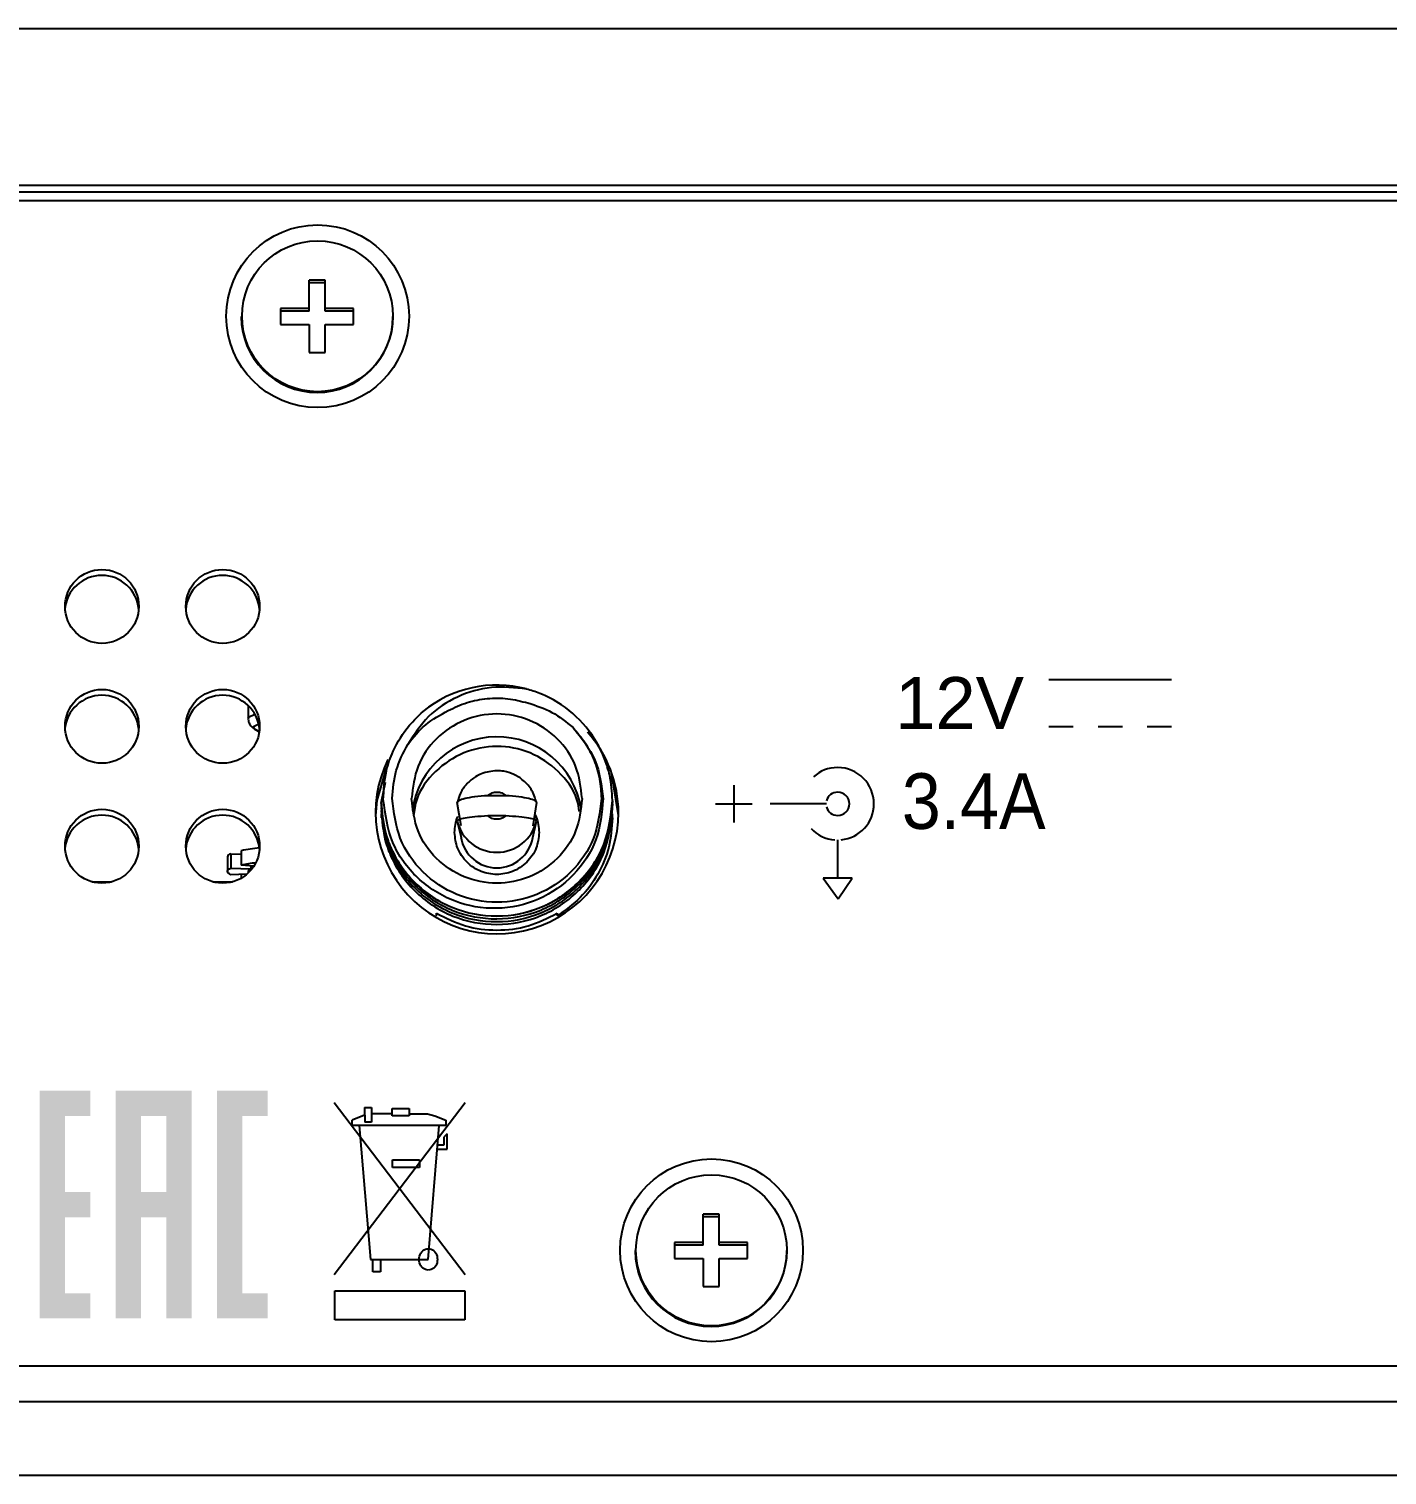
# Model space of a CAD drawing. Header units: inches. Extents: x 1.2 to 43.4, y 1.7 to 28.6.
# Drawn here: x 36.271 to 38.104, y 24.312 to 26.263 of the extents above; entities that cross this region are included whole.
import ezdxf

# ---------------------------------------------------------------- set-up
doc = ezdxf.new("R2010")
doc.units = ezdxf.units.IN
doc.header["$MEASUREMENT"] = 0
doc.layers.add('ARTWORK', color=2, linetype='Continuous')
doc.styles.add('Arial', font='arial.ttf')

msp = doc.modelspace()

# ---------------------------------------------------------------- hatches: boundary and pattern name
at = {"layer": 'ARTWORK'}
h = msp.add_hatch(color=256, dxfattribs=at)
h.dxf.hatch_style = 1
h.paths.add_polyline_path([(36.5248, 24.8304), (36.593, 24.8304), (36.593, 24.7963), (36.5589, 24.7963), (36.5589, 24.5573), (36.593, 24.5573), (36.593, 24.5232), (36.5248, 24.5232)])
h.paths.add_polyline_path([(36.2858, 24.8304), (36.3541, 24.8304), (36.3541, 24.7963), (36.3199, 24.7963), (36.3199, 24.6939), (36.3541, 24.6939), (36.3541, 24.6597), (36.3199, 24.6597), (36.3199, 24.5573), (36.3541, 24.5573), (36.3541, 24.5232), (36.2858, 24.5232)])
h.paths.add_polyline_path([(36.3882, 24.8304), (36.4906, 24.8304), (36.4906, 24.5232), (36.4565, 24.5232), (36.4565, 24.6597), (36.4223, 24.6597), (36.4223, 24.5232), (36.3882, 24.5232)])
h.paths.add_polyline_path([(36.4223, 24.6939), (36.4565, 24.6939), (36.4565, 24.7963), (36.4223, 24.7963)], flags=16)

# ---------------------------------------------------------------- linework, layer by layer
for p, q in [((42.1835, 26.263), (26.2938, 26.263)), ((26.2938, 26.052), (42.1835, 26.052)), ((26.2938, 26.0433), (42.1835, 26.0433)), ((26.3528, 26.0315), (42.1245, 26.0315)), ((36.6707, 25.924), (36.6491, 25.924)), ((36.6491, 25.8823), (36.6491, 25.924)), ((36.6707, 25.9204), (36.6491, 25.9204)), ((36.6707, 25.8823), (36.6707, 25.924)), ((36.5576, 25.8751), (36.5576, 25.8744)), ((36.6491, 25.8859), (36.6107, 25.8859)), ((36.6107, 25.8859), (36.6107, 25.8644)), ((36.6491, 25.8823), (36.6107, 25.8823)), ((36.7091, 25.8859), (36.6707, 25.8859)), ((36.7091, 25.8823), (36.6707, 25.8823)), ((36.7091, 25.8644), (36.7091, 25.8859)), ((36.7623, 25.8744), (36.7623, 25.8751)), ((36.6107, 25.8644), (36.6491, 25.8644)), ((36.6491, 25.8644), (36.6491, 25.8263)), ((36.6707, 25.8263), (36.6707, 25.8644)), ((36.6707, 25.8644), (36.7091, 25.8644)), ((36.6491, 25.8263), (36.6707, 25.8263)), ((36.5668, 25.3503), (36.5668, 25.3332)), ((36.5758, 25.3183), (36.5818, 25.3148)), ((37.0533, 25.2618), (37.0518, 25.265)), ((36.7517, 25.2465), (36.7464, 25.2201)), ((36.8904, 25.2289), (36.9145, 25.2289)), ((36.7464, 25.2201), (36.7464, 25.2195)), ((36.7464, 25.2163), (36.7464, 25.2157)), ((36.7464, 25.2125), (36.7464, 25.2119)), ((36.7464, 25.2087), (36.7464, 25.2081)), ((36.8541, 25.1877), (36.8489, 25.2192)), ((36.956, 25.2192), (36.9508, 25.1877)), ((37.0584, 25.2176), (37.0584, 25.2182)), ((37.0584, 25.2138), (37.0584, 25.2144)), ((37.0584, 25.21), (37.0584, 25.2106)), ((36.7464, 25.2039), (36.7464, 25.1984)), ((36.8489, 25.1942), (36.8541, 25.1719)), ((36.9145, 25.2011), (36.8904, 25.2011)), ((36.9508, 25.1719), (36.956, 25.1942)), ((37.0584, 25.1984), (37.0584, 25.2039)), ((36.5435, 25.1502), (36.5435, 25.1307)), ((36.5435, 25.1502), (36.5574, 25.1498)), ((36.5574, 25.1543), (36.5574, 25.1348)), ((36.5388, 25.1458), (36.5388, 25.1263)), ((36.5435, 25.1307), (36.5705, 25.1298)), ((36.5746, 25.1335), (36.5574, 25.1348)), ((36.5705, 25.1338), (36.5705, 25.1298)), ((36.3561, 25.1123), (36.3827, 25.1123)), ((36.5191, 25.1123), (36.5456, 25.1123)), ((36.5651, 25.1226), (36.5435, 25.1219)), ((36.5574, 25.1224), (36.5574, 25.1178)), ((36.5574, 25.1178), (36.5586, 25.1179)), ((36.5668, 25.1263), (36.5668, 25.1242)), ((36.8212, 25.0662), (36.8212, 25.0699)), ((36.9837, 25.0699), (36.9837, 25.0662)), ((37.2022, 24.6638), (37.1806, 24.6638)), ((37.1806, 24.6221), (37.1806, 24.6638)), ((37.2022, 24.6221), (37.2022, 24.6638)), ((37.2022, 24.6602), (37.1806, 24.6602)), ((37.1806, 24.6257), (37.1422, 24.6257)), ((37.1422, 24.6257), (37.1422, 24.6042)), ((37.2406, 24.6257), (37.2022, 24.6257)), ((37.2406, 24.6042), (37.2406, 24.6257)), ((37.089, 24.6149), (37.089, 24.6142)), ((37.1806, 24.6221), (37.1422, 24.6221)), ((37.1422, 24.6042), (37.1806, 24.6042)), ((37.1806, 24.6042), (37.1806, 24.5661)), ((37.2406, 24.6221), (37.2022, 24.6221)), ((37.2022, 24.5661), (37.2022, 24.6042)), ((37.2022, 24.6042), (37.2406, 24.6042)), ((37.2938, 24.6142), (37.2938, 24.6149)), ((37.1806, 24.5661), (37.2022, 24.5661)), ((42.1245, 24.4586), (28.8023, 24.4586)), ((28.7051, 24.4112), (42.152, 24.4112)), ((26.2938, 24.3119), (42.152, 24.3119))]:
    msp.add_line(p, q)
at = {"flags": 128}
for points in [[(36.5668, 25.3333), (36.5672, 25.3345), (36.5759, 25.3386)], [(36.5758, 25.3183), (36.5742, 25.3219), (36.5811, 25.3254)], [(36.7533, 25.2655), (36.7403, 25.2221), (36.7385, 25.2017)], [(37.0664, 25.2017), (37.0592, 25.2458), (37.0559, 25.2553)], [(36.5435, 25.1219), (36.5415, 25.123), (36.54, 25.1241), (36.5391, 25.1252), (36.5388, 25.1263), (36.5391, 25.1274), (36.54, 25.1285), (36.5415, 25.1296), (36.5435, 25.1307)]]:
    msp.add_lwpolyline(points, dxfattribs=at)
for centre, radius in [((36.6606, 25.8753), 0.1233), ((36.6604, 25.8753), 0.1018), ((36.3696, 25.4838), 0.0498), ((36.5326, 25.4838), 0.0498), ((36.3696, 25.322), 0.0498), ((36.5326, 25.322), 0.0498), ((36.3696, 25.1603), 0.0498), ((36.5326, 25.1603), 0.0498), ((37.1921, 24.6151), 0.1233), ((37.1919, 24.6151), 0.1018)]:
    msp.add_circle(centre, radius)
for centre, radius, start, end in [((36.6599, 25.8749), 0.1024, 180.2691, 359.7309), ((36.3694, 25.4757), 0.05, 4.7799, 175.2201), ((36.5324, 25.4757), 0.05, 4.7798, 175.2202), ((36.9024, 25.2208), 0.1569, 75.1554, 129.4536), ((36.3694, 25.3139), 0.05, 4.7799, 175.2201), ((36.5324, 25.3139), 0.05, 4.7798, 175.2202), ((36.9025, 25.1928), 0.1151, 9.3532, 172.071), ((36.9043, 25.2054), 0.1622, 0.0395, 42.1231), ((36.9027, 25.2059), 0.1638, 154.1763, 359.8776), ((36.3694, 25.1522), 0.05, 4.7798, 175.2202), ((36.5324, 25.1522), 0.05, 4.7797, 175.2203), ((36.9024, 25.2072), 0.0551, 193.584, 346.416), ((36.9024, 25.1802), 0.0491, 189.7524, 350.2476), ((36.545, 25.1439), 0.00652, 103.1657, 162.4137), ((36.6137, 24.8718), 0.288, 96.2576, 101.2732), ((36.6084, 24.8835), 0.2564, 97.0264, 101.4816), ((36.5717, 25.1247), 0.00521, 103.1684, 162.4128), ((37.1914, 24.6147), 0.1024, 180.2691, 359.7309)]:
    msp.add_arc(centre, radius, start, end)
for points, knots in [([(36.9426, 25.3724), (36.9267, 25.3741), (36.8948, 25.3776), (36.8483, 25.3637), (36.8079, 25.3374), (36.7908, 25.3109), (36.7822, 25.2977)], [0, 0, 0, 0, 0.250471, 0.501177, 0.7506, 1, 1, 1, 1]), ([(37.0584, 25.222), (37.0578, 25.2335), (37.0569, 25.2486), (37.0524, 25.2652), (37.0456, 25.2862), (37.0286, 25.3181), (36.9956, 25.3491), (36.9651, 25.3655), (36.9485, 25.3706), (36.9426, 25.3724)], [0, 0, 0, 0, 0.169704, 0.2222, 0.253024, 0.495311, 0.745828, 0.909186, 1, 1, 1, 1]), ([(36.8368, 25.3434), (36.8451, 25.3473), (36.8619, 25.3552), (36.8894, 25.3603), (36.9174, 25.3605), (36.9353, 25.3559), (36.9443, 25.3536)], [0, 0, 0, 0, 0.25, 0.500001, 0.749999, 1, 1, 1, 1]), ([(36.9443, 25.3536), (36.9555, 25.35), (36.9779, 25.3428), (36.9961, 25.3279), (37.0052, 25.3205)], [0, 0, 0, 0, 0.499134, 1, 1, 1, 1]), ([(36.5672, 25.3334), (36.5671, 25.3322), (36.5668, 25.3287), (36.5696, 25.3236), (36.5737, 25.3194), (36.5771, 25.3173), (36.5795, 25.3166), (36.5803, 25.3163)], [0, 0, 0, 0, 0.1168424, 0.3520002, 0.5760194, 0.863647, 1, 1, 1, 1]), ([(36.7492, 25.2231), (36.7499, 25.2362), (36.751, 25.2586), (36.7633, 25.2929), (36.7801, 25.3205), (36.7965, 25.336), (36.8028, 25.3419)], [0, 0, 0, 0, 0.290147, 0.49954, 0.807713, 1, 1, 1, 1]), ([(36.7822, 25.2977), (36.7898, 25.3072), (36.8049, 25.326), (36.8262, 25.3376), (36.8368, 25.3434)], [0, 0, 0, 0, 0.500505, 1, 1, 1, 1]), ([(37.0174, 25.2246), (37.0157, 25.2396), (37.0123, 25.2694), (36.9857, 25.3074), (36.9477, 25.3328), (36.9024, 25.3417), (36.8572, 25.3328), (36.8192, 25.3074), (36.7926, 25.2694), (36.7892, 25.2396), (36.7874, 25.2246)], [0, 0, 0, 0, 0.125, 0.25, 0.375, 0.5, 0.625, 0.75, 0.875, 1, 1, 1, 1]), ([(37.0052, 25.3205), (37.0109, 25.3137), (37.0223, 25.3003), (37.0342, 25.2764), (37.042, 25.251), (37.043, 25.2334), (37.0434, 25.2246)], [0, 0, 0, 0, 0.2499994, 0.4999999, 0.7499993, 1, 1, 1, 1]), ([(37.0052, 25.3205), (37.0165, 25.3064), (37.0392, 25.2783), (37.0436, 25.2424), (37.0458, 25.2243)], [0, 0, 0, 0, 0.497922, 1, 1, 1, 1]), ([(36.7614, 25.2246), (36.7624, 25.2375), (36.7642, 25.2633), (36.7762, 25.2863), (36.7822, 25.2977)], [0, 0, 0, 0, 0.499999, 1, 1, 1, 1]), ([(37.0139, 25.2067), (37.013, 25.2123), (37.0099, 25.2329), (36.9866, 25.2629), (36.9486, 25.289), (36.9024, 25.298), (36.8564, 25.2889), (36.8181, 25.263), (36.7942, 25.2312), (36.791, 25.2086), (36.7899, 25.2011)], [0, 0, 0, 0, 0.054206, 0.199752, 0.345298, 0.490843, 0.636389, 0.781934, 0.92748, 1, 1, 1, 1]), ([(36.9024, 25.2622), (36.8953, 25.2614), (36.8852, 25.2603), (36.8719, 25.2533), (36.8617, 25.245), (36.8529, 25.2331), (36.8506, 25.2239), (36.8495, 25.2198)], [0, 0, 0, 0, 0.289948, 0.410882, 0.611151, 0.828506, 1, 1, 1, 1]), ([(36.9558, 25.2199), (36.9538, 25.2259), (36.9498, 25.2376), (36.9381, 25.2499), (36.9252, 25.2578), (36.9135, 25.2616), (36.9056, 25.262), (36.9024, 25.2622)], [0, 0, 0, 0, 0.25412, 0.502581, 0.676925, 0.870212, 1, 1, 1, 1]), ([(36.8489, 25.2192), (36.8493, 25.2202), (36.8501, 25.2222), (36.8587, 25.225), (36.8718, 25.2274), (36.8842, 25.2284), (36.8904, 25.2289)], [0, 0, 0, 0, 0.249421, 0.499597, 0.749756, 1, 1, 1, 1]), ([(36.8904, 25.2289), (36.8922, 25.2302), (36.8958, 25.2327), (36.9025, 25.2337), (36.9092, 25.2327), (36.9128, 25.2301), (36.9145, 25.2289)], [0, 0, 0, 0, 0.249321, 0.500217, 0.758206, 1, 1, 1, 1]), ([(36.9145, 25.2289), (36.9207, 25.2284), (36.9331, 25.2274), (36.9462, 25.225), (36.9548, 25.2222), (36.9556, 25.2202), (36.956, 25.2192)], [0, 0, 0, 0, 0.25018, 0.499641, 0.749196, 1, 1, 1, 1]), ([(36.7464, 25.2201), (36.7474, 25.2064), (36.7488, 25.1884), (36.7551, 25.169), (36.7648, 25.1445), (36.7894, 25.1081), (36.8411, 25.074), (36.9025, 25.0622), (36.9626, 25.0742), (36.9978, 25.0972), (37.0268, 25.1259), (37.0516, 25.1613), (37.0562, 25.2018), (37.0584, 25.222)], [0, 0, 0, 0, 0.08509, 0.111365, 0.126722, 0.248958, 0.376211, 0.500219, 0.624227, 0.744753, 0.75161, 0.875801, 1, 1, 1, 1]), ([(37.0584, 25.2214), (37.0575, 25.2076), (37.0561, 25.1895), (37.0498, 25.1699), (37.0401, 25.1452), (37.0155, 25.1085), (36.9638, 25.0739), (36.9024, 25.0617), (36.8422, 25.0732), (36.8071, 25.0959), (36.7781, 25.1242), (36.7533, 25.1594), (36.7487, 25.1995), (36.7464, 25.2195)], [0, 0, 0, 0, 0.08509, 0.111366, 0.126722, 0.248958, 0.376211, 0.500219, 0.624227, 0.744753, 0.75161, 0.875801, 1, 1, 1, 1]), ([(36.7464, 25.2163), (36.7474, 25.2026), (36.7488, 25.1846), (36.7551, 25.1652), (36.7648, 25.1407), (36.7894, 25.1043), (36.8411, 25.0702), (36.9025, 25.0584), (36.9626, 25.0704), (36.9978, 25.0934), (37.0268, 25.1221), (37.0516, 25.1575), (37.0562, 25.198), (37.0584, 25.2182)], [0, 0, 0, 0, 0.08509, 0.111366, 0.126722, 0.248958, 0.376211, 0.500219, 0.624228, 0.744753, 0.75161, 0.875801, 1, 1, 1, 1]), ([(36.7464, 25.2125), (36.7474, 25.1988), (36.7488, 25.1808), (36.7551, 25.1614), (36.7648, 25.1369), (36.7894, 25.1005), (36.8411, 25.0664), (36.9025, 25.0546), (36.9626, 25.0666), (36.9978, 25.0896), (37.0268, 25.1183), (37.0516, 25.1537), (37.0562, 25.1942), (37.0584, 25.2144)], [0, 0, 0, 0, 0.08509, 0.111365, 0.126722, 0.248958, 0.376211, 0.500219, 0.624228, 0.744753, 0.75161, 0.875801, 1, 1, 1, 1]), ([(36.7464, 25.2087), (36.7474, 25.195), (36.7488, 25.177), (36.7551, 25.1576), (36.7648, 25.1331), (36.7894, 25.0967), (36.8411, 25.0626), (36.9025, 25.0508), (36.9626, 25.0628), (36.9978, 25.0858), (37.0268, 25.1145), (37.0516, 25.1499), (37.0562, 25.1904), (37.0584, 25.2106)], [0, 0, 0, 0, 0.0850896, 0.1113655, 0.1267216, 0.2489578, 0.3762108, 0.5002192, 0.6242275, 0.7447531, 0.7516098, 0.8758013, 1, 1, 1, 1]), ([(37.0458, 25.2243), (37.044, 25.2055), (37.0405, 25.1678), (37.0079, 25.119), (36.9602, 25.0855), (36.9024, 25.0727), (36.8436, 25.0829), (36.7933, 25.1149), (36.7573, 25.1641), (36.7519, 25.2034), (36.7492, 25.2231)], [0, 0, 0, 0, 0.121351, 0.243743, 0.367179, 0.491658, 0.61718, 0.743744, 0.87135, 1, 1, 1, 1]), ([(37.0434, 25.2246), (37.0413, 25.2063), (37.0371, 25.1697), (37.0045, 25.1231), (36.9579, 25.092), (36.9024, 25.081), (36.847, 25.092), (36.8004, 25.1231), (36.7678, 25.1697), (36.7636, 25.2063), (36.7614, 25.2246)], [0, 0, 0, 0, 0.1249998, 0.2499999, 0.375, 0.5, 0.625, 0.7500001, 0.8750002, 1, 1, 1, 1]), ([(37.0174, 25.2246), (37.0157, 25.2097), (37.0123, 25.1798), (36.9857, 25.1418), (36.9477, 25.1164), (36.9024, 25.1075), (36.8572, 25.1164), (36.8192, 25.1418), (36.7926, 25.1798), (36.7892, 25.2097), (36.7874, 25.2246)], [0, 0, 0, 0, 0.125, 0.25, 0.375, 0.5, 0.625, 0.75, 0.875, 1, 1, 1, 1]), ([(37.0584, 25.2176), (37.0575, 25.2037), (37.0564, 25.1856), (37.0496, 25.1662), (37.0471, 25.1584), (37.0448, 25.1552), (37.044, 25.1541)], [0, 0, 0, 0, 0.628584, 0.822692, 0.936132, 1, 1, 1, 1]), ([(36.8454, 25.1788), (36.8459, 25.1861), (36.8463, 25.1937), (36.8498, 25.2003), (36.8499, 25.2006)], [0, 0, 0, 0, 0.952645, 1, 1, 1, 1]), ([(36.8904, 25.2011), (36.8842, 25.2008), (36.8718, 25.2001), (36.8587, 25.1983), (36.8501, 25.1964), (36.8493, 25.1949), (36.8489, 25.1942)], [0, 0, 0, 0, 0.250178, 0.499649, 0.749199, 1, 1, 1, 1]), ([(36.9145, 25.2011), (36.9127, 25.1999), (36.9091, 25.1973), (36.9024, 25.1963), (36.8957, 25.1974), (36.8921, 25.1999), (36.8904, 25.2011)], [0, 0, 0, 0, 0.249319, 0.500217, 0.758207, 1, 1, 1, 1]), ([(36.956, 25.1942), (36.9556, 25.1949), (36.9548, 25.1964), (36.9462, 25.1983), (36.9331, 25.2001), (36.9207, 25.2008), (36.9145, 25.2011)], [0, 0, 0, 0, 0.249411, 0.499594, 0.74975, 1, 1, 1, 1]), ([(36.9534, 25.2036), (36.9541, 25.2023), (36.9583, 25.1948), (36.9589, 25.186), (36.9594, 25.1788)], [0, 0, 0, 0, 0.172006, 1, 1, 1, 1]), ([(37.0584, 25.1984), (37.0575, 25.1852), (37.0555, 25.1588), (37.0398, 25.1219), (37.0162, 25.0894), (36.9946, 25.074), (36.9837, 25.0662)], [0, 0, 0, 0, 0.249999, 0.5, 0.75, 1, 1, 1, 1]), ([(36.9594, 25.1788), (36.9587, 25.1717), (36.9575, 25.1607), (36.9504, 25.1475), (36.943, 25.1386), (36.934, 25.1312), (36.9207, 25.1244), (36.9024, 25.1209), (36.8842, 25.1244), (36.8709, 25.1312), (36.8619, 25.1385), (36.8545, 25.1475), (36.8474, 25.1607), (36.8462, 25.1717), (36.8454, 25.1788)], [0, 0, 0, 0, 0.119721, 0.184801, 0.25, 0.315081, 0.380279, 0.5, 0.619721, 0.684802, 0.75, 0.81508, 0.880279, 1, 1, 1, 1]), ([(36.8212, 25.0699), (36.8339, 25.0635), (36.8595, 25.0507), (36.9024, 25.0455), (36.9454, 25.0507), (36.9709, 25.0635), (36.9837, 25.0699)], [0, 0, 0, 0, 0.249999, 0.5, 0.750001, 1, 1, 1, 1])]:
    msp.add_open_spline(points, degree=3, knots=knots)
at = {"layer": 'ARTWORK'}
for p, q in [((37.8127, 25.3846), (37.6473, 25.3846)), ((37.6473, 25.3217), (37.6801, 25.3217)), ((37.7136, 25.3217), (37.7464, 25.3217)), ((37.7799, 25.3217), (37.8127, 25.3217)), ((37.2221, 25.2429), (37.2221, 25.1921)), ((37.1973, 25.2175), (37.2469, 25.2175)), ((37.3472, 25.2175), (37.2713, 25.2175)), ((37.3622, 25.1687), (37.3622, 25.1171)), ((37.3819, 25.1171), (37.3425, 25.1171)), ((37.3425, 25.1171), (37.3628, 25.0892)), ((37.3628, 25.0892), (37.3819, 25.1171)), ((36.6827, 24.5827), (36.8595, 24.8146)), ((36.6827, 24.8146), (36.8595, 24.5827)), ((36.7238, 24.8077), (36.7331, 24.8077)), ((36.7238, 24.8077), (36.7241, 24.7882)), ((36.7605, 24.7994), (36.7328, 24.7994)), ((36.7331, 24.8077), (36.7334, 24.7882)), ((36.761, 24.8066), (36.7843, 24.8066)), ((36.761, 24.7965), (36.761, 24.8066)), ((36.7841, 24.7994), (36.809, 24.7994)), ((36.7843, 24.8066), (36.7843, 24.7965)), ((36.809, 24.7994), (36.8188, 24.7967)), ((36.7239, 24.7975), (36.7072, 24.7909)), ((36.7072, 24.7834), (36.7072, 24.7909)), ((36.8334, 24.7834), (36.7072, 24.7834)), ((36.7165, 24.7834), (36.7318, 24.6029)), ((36.7334, 24.7882), (36.7241, 24.7882)), ((36.7843, 24.7965), (36.761, 24.7965)), ((36.8096, 24.6029), (36.8246, 24.7834)), ((36.8188, 24.7967), (36.8334, 24.7909)), ((36.8334, 24.7909), (36.8334, 24.7834)), ((36.8354, 24.7721), (36.8308, 24.7676)), ((36.8308, 24.7676), (36.8308, 24.757)), ((36.8354, 24.7517), (36.8354, 24.7721)), ((36.8308, 24.757), (36.822, 24.757)), ((36.822, 24.7517), (36.8354, 24.7517)), ((36.7616, 24.7373), (36.798, 24.7373)), ((36.7616, 24.727), (36.7616, 24.7373)), ((36.798, 24.727), (36.7616, 24.727)), ((36.798, 24.7373), (36.798, 24.727)), ((36.7975, 24.6029), (36.7977, 24.6052)), ((36.7977, 24.6052), (36.7982, 24.6074)), ((36.7982, 24.6074), (36.7989, 24.6095)), ((36.7989, 24.6095), (36.7999, 24.6114)), ((36.7999, 24.6114), (36.8012, 24.6131)), ((36.8012, 24.6131), (36.8026, 24.6145)), ((36.8026, 24.6145), (36.8042, 24.6157)), ((36.8042, 24.6157), (36.806, 24.6166)), ((36.806, 24.6166), (36.8079, 24.6171)), ((36.8079, 24.6171), (36.8099, 24.6173)), ((36.8099, 24.6173), (36.8119, 24.6171)), ((36.8119, 24.6171), (36.8138, 24.6166)), ((36.8138, 24.6166), (36.8156, 24.6157)), ((36.8156, 24.6157), (36.8172, 24.6145)), ((36.8172, 24.6145), (36.8187, 24.6131)), ((36.8187, 24.6131), (36.8199, 24.6114)), ((36.8199, 24.6114), (36.8209, 24.6095)), ((36.8209, 24.6095), (36.8217, 24.6074)), ((36.8217, 24.6074), (36.8221, 24.6052)), ((36.8221, 24.6052), (36.8223, 24.6029)), ((36.7318, 24.6029), (36.8096, 24.6029)), ((36.7349, 24.5862), (36.7349, 24.6029)), ((36.7454, 24.5862), (36.7349, 24.5862)), ((36.7454, 24.6029), (36.7454, 24.5862)), ((36.7977, 24.6005), (36.7975, 24.6029)), ((36.7982, 24.5983), (36.7977, 24.6005)), ((36.7989, 24.5962), (36.7982, 24.5983)), ((36.7999, 24.5943), (36.7989, 24.5962)), ((36.8012, 24.5926), (36.7999, 24.5943)), ((36.8026, 24.5912), (36.8012, 24.5926)), ((36.8042, 24.59), (36.8026, 24.5912)), ((36.806, 24.5892), (36.8042, 24.59)), ((36.8079, 24.5886), (36.806, 24.5892)), ((36.8099, 24.5884), (36.8079, 24.5886)), ((36.8119, 24.5886), (36.8099, 24.5884)), ((36.8138, 24.5892), (36.8119, 24.5886)), ((36.8156, 24.59), (36.8138, 24.5892)), ((36.8172, 24.5912), (36.8156, 24.59)), ((36.8187, 24.5926), (36.8172, 24.5912)), ((36.8199, 24.5943), (36.8187, 24.5926)), ((36.8209, 24.5962), (36.8199, 24.5943)), ((36.8217, 24.5983), (36.8209, 24.5962)), ((36.8221, 24.6005), (36.8217, 24.5983)), ((36.8223, 24.6029), (36.8221, 24.6005)), ((36.6836, 24.5603), (36.8592, 24.5603)), ((36.6836, 24.5215), (36.6836, 24.5603)), ((36.8592, 24.5603), (36.8592, 24.5215)), ((36.8592, 24.5215), (36.6836, 24.5215))]:
    msp.add_line(p, q, dxfattribs=at)
for points in [[(37.3623, 25.2665), (37.3497, 25.2665), (37.3383, 25.2618), (37.3297, 25.254)], [(37.4112, 25.2175), (37.4112, 25.2445), (37.3893, 25.2665), (37.3623, 25.2665)], [(37.3623, 25.2332), (37.355, 25.2332), (37.349, 25.2283), (37.3472, 25.2217)], [(37.378, 25.2175), (37.378, 25.2262), (37.3709, 25.2332), (37.3623, 25.2332)], [(37.3472, 25.2133), (37.349, 25.2067), (37.355, 25.2018), (37.3623, 25.2018)], [(37.3623, 25.2018), (37.3709, 25.2018), (37.378, 25.2088), (37.378, 25.2175)], [(37.3669, 25.169), (37.3917, 25.1714), (37.4112, 25.1921), (37.4112, 25.2175)], [(37.3263, 25.1843), (37.3344, 25.1755), (37.3458, 25.1697), (37.3585, 25.1687)]]:
    msp.add_open_spline(points, degree=3, dxfattribs=at)

# ---------------------------------------------------------------- texts
at = {"layer": 'ARTWORK', "style": 'Arial'}
msp.add_text('12V', height=0.07, dxfattribs=at).set_placement((37.4397, 25.3185))
at = {"layer": 'ARTWORK', "style": 'Arial', "width": 0.9}
msp.add_text(' 3.4A', height=0.075, dxfattribs=at).set_placement((37.4227, 25.1837))

doc.saveas('drawing.dxf')
